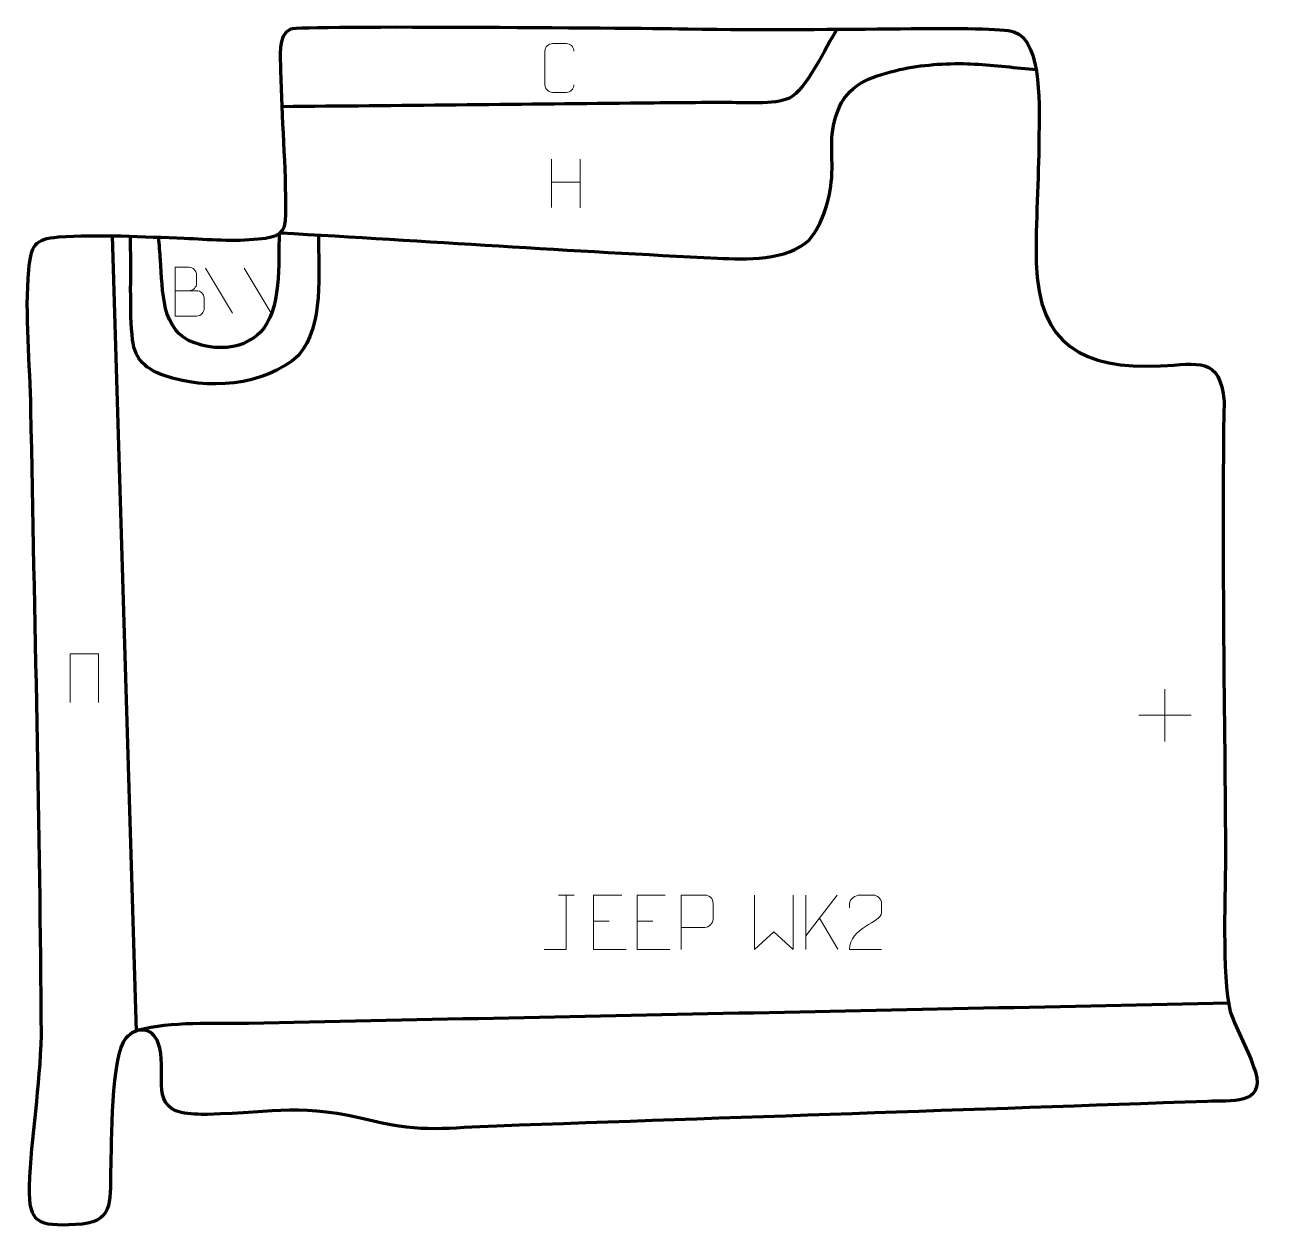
# Model space of a CAD drawing. Header units: millimetres. Extents: x 1085 to 1654, y -17 to 534.
import ezdxf

# ---------------------------------------------------------------- set-up
doc = ezdxf.new("R2010")
doc.units = ezdxf.units.MM
doc.header["$MEASUREMENT"] = 0
doc.layers.add('layer 2', color=7, linetype='Continuous')
doc.layers.add('layer 3', color=7, linetype='Continuous')

msp = doc.modelspace()

# ---------------------------------------------------------------- linework, layer by layer
at = {"layer": 'layer 2', "color": 142, "lineweight": 158}
for points, knots in [([(1457.6684, 531.9632), (1452.7455, 524.0221), (1443.7326, 504.3248), (1435.9275, 500.4129), (1435.9275, 500.4129), (1429.3518, 497.1172), (1414.418, 498.4101), (1406.5013, 498.374), (1406.5013, 498.374), (1391.9875, 498.3078), (1377.4668, 498.1822), (1362.9534, 498.0353), (1362.9534, 498.0353), (1309.7721, 497.4405), (1256.5898, 496.9456), (1203.4077, 496.4265)], [0, 0, 0, 0, 0.2, 0.2, 0.2, 0.2, 0.4, 0.4, 0.4, 0.4, 0.6, 0.6, 0.6, 0.6, 1, 1, 1, 1]), ([(1202.5778, 438.6455), (1269.3835, 434.7559), (1336.1463, 430.2219), (1402.9916, 427.0258), (1402.9916, 427.0258), (1415.9992, 426.4063), (1434.8177, 425.7863), (1444.917, 435.2772), (1444.917, 435.2772), (1451.3095, 442.638), (1454.4487, 454.1954), (1455.3425, 463.7346), (1455.3425, 463.7346), (1456.0605, 476.2371), (1453.5512, 483.96), (1458.8224, 496.3547), (1458.8224, 496.3547), (1463.997, 507.7055), (1475.314, 510.8518), (1486.4619, 513.4528), (1486.4619, 513.4528), (1496.4491, 515.6757), (1507.3249, 516.4436), (1517.5429, 516.1405), (1517.5429, 516.1405), (1517.5429, 516.1405), (1518.9668, 516.0983), (1518.9668, 516.0983), (1518.9668, 516.0983), (1528.4726, 515.64), (1538.0183, 514.4745), (1547.5064, 513.6382), (1547.5064, 513.6382), (1547.5064, 513.6382), (1548.9895, 513.5181), (1548.9895, 513.5181)], [0, 0, 0, 0, 0.1, 0.1, 0.1, 0.1, 0.2, 0.2, 0.2, 0.2, 0.3, 0.3, 0.3, 0.3, 0.4, 0.4, 0.4, 0.4, 0.5, 0.5, 0.5, 0.5, 0.6, 0.6, 0.6, 0.6, 0.7, 0.7, 0.7, 0.7, 0.8, 0.8, 0.8, 0.8, 1, 1, 1, 1]), ([(1202.0416, 438.2179), (1201.6612, 425.274), (1203.1641, 402.7778), (1193.4779, 393.1191), (1193.4779, 393.1191), (1185.6989, 385.3622), (1174.75, 384.5115), (1164.7247, 387.6483), (1164.7247, 387.6483), (1164.7247, 387.6483), (1163.2616, 388.1061), (1163.2616, 388.1061), (1163.2616, 388.1061), (1147.6589, 393.7456), (1148.7053, 412.1255), (1147.6688, 426.0896), (1147.6688, 426.0896), (1147.3742, 429.5916), (1147.078, 433.0935), (1146.7828, 436.5954)], [0, 0, 0, 0, 0.16666667, 0.16666667, 0.16666667, 0.16666667, 0.33333333, 0.33333333, 0.33333333, 0.33333333, 0.5, 0.5, 0.5, 0.5, 0.66666667, 0.66666667, 0.66666667, 0.66666667, 1, 1, 1, 1]), ([(1220.067, 437.6303), (1219.881, 420.5079), (1222.7874, 396.1283), (1210.8984, 382.3238), (1210.8984, 382.3238), (1194.9276, 368.0622), (1168.8969, 366.4325), (1149.39, 373.1291), (1149.39, 373.1291), (1138.9942, 376.6978), (1135.7324, 382.4011), (1134.8509, 389.5312), (1134.8509, 389.5312), (1133.3081, 402.0098), (1134.3695, 423.1832), (1133.8259, 437.0505)], [0, 0, 0, 0, 0.2, 0.2, 0.2, 0.2, 0.4, 0.4, 0.4, 0.4, 0.6, 0.6, 0.6, 0.6, 1, 1, 1, 1]), ([(1637.2063, 85.3127), (1487.4465, 82.2331), (1337.6868, 79.1534), (1187.927, 76.0738), (1187.927, 76.0738), (1172.9864, 75.8381), (1151.6392, 76.9805), (1137.6356, 72.932)], [0, 0, 0, 0, 0.33333333, 0.33333333, 0.33333333, 0.33333333, 1, 1, 1, 1])]:
    msp.add_open_spline(points, degree=3, knots=knots, dxfattribs=at)
at = {"layer": 'layer 2', "color": 250, "lineweight": 9}
for points, knots in [([(1337.1867, 506.4391), (1337.0615, 504.3581), (1335.5593, 503.0329), (1333.6356, 503.0232), (1333.6356, 503.0232), (1331.547, 503.0235), (1329.4584, 503.0235), (1327.3701, 503.0232), (1327.3701, 503.0232), (1325.6459, 502.9288), (1323.8795, 504.6167), (1323.8895, 506.4235), (1323.8895, 506.4235), (1323.8899, 511.5917), (1323.8899, 516.7594), (1323.8895, 521.9268), (1323.8895, 521.9268), (1323.8933, 523.8419), (1325.4578, 525.3818), (1327.3857, 525.3697), (1327.3857, 525.3697), (1329.4687, 525.3697), (1331.5522, 525.3697), (1333.6356, 525.3697), (1333.6356, 525.3697), (1335.3791, 525.4015), (1337.1628, 524.0656), (1337.1867, 521.8822)], [0, 0, 0, 0, 0.125, 0.125, 0.125, 0.125, 0.25, 0.25, 0.25, 0.25, 0.375, 0.375, 0.375, 0.375, 0.5, 0.5, 0.5, 0.5, 0.625, 0.625, 0.625, 0.625, 0.75, 0.75, 0.75, 0.75, 1, 1, 1, 1]), ([(1154.3841, 412.0815), (1157.6431, 412.0819), (1160.9025, 412.0819), (1164.1622, 412.0815), (1164.1622, 412.0815), (1165.9315, 412.066), (1167.6544, 410.511), (1167.6544, 408.6752), (1167.6544, 408.6752), (1167.6541, 407.6644), (1167.6541, 404.9331), (1167.6544, 403.922), (1167.6544, 403.922), (1167.6703, 402.2579), (1166.289, 400.4541), (1164.2096, 400.4693), (1164.2096, 400.4693), (1160.9496, 400.4696), (1157.6899, 400.4696), (1154.4306, 400.4693), (1154.4306, 400.4693), (1154.4306, 407.9197), (1154.4306, 415.3698), (1154.4306, 422.8196), (1154.4306, 422.8196), (1156.5567, 422.8196), (1158.6831, 422.8196), (1160.8096, 422.8196), (1160.8096, 422.8196), (1162.3151, 422.8354), (1164.1931, 421.1242), (1164.209, 419.3665), (1164.209, 419.3665), (1164.2086, 417.5159), (1164.2086, 417.3852), (1164.209, 415.5343), (1164.209, 415.5343), (1164.2244, 413.6837), (1162.5635, 412.066), (1160.7631, 412.0815)], [0, 0, 0, 0, 0.09090909, 0.09090909, 0.09090909, 0.09090909, 0.18181818, 0.18181818, 0.18181818, 0.18181818, 0.27272727, 0.27272727, 0.27272727, 0.27272727, 0.36363636, 0.36363636, 0.36363636, 0.36363636, 0.45454545, 0.45454545, 0.45454545, 0.45454545, 0.54545455, 0.54545455, 0.54545455, 0.54545455, 0.63636364, 0.63636364, 0.63636364, 0.63636364, 0.72727273, 0.72727273, 0.72727273, 0.72727273, 0.81818182, 0.81818182, 0.81818182, 0.81818182, 1, 1, 1, 1]), ([(1106.1812, 223.1564), (1106.1812, 223.1564), (1106.1812, 245.5067), (1106.1812, 245.5067), (1106.1812, 245.5067), (1106.1812, 245.5067), (1119.2995, 245.5067), (1119.2995, 245.5067), (1119.2995, 245.5067), (1119.2995, 245.5067), (1119.2995, 223.1564), (1119.2995, 223.1564)], [0, 0, 0, 0, 0.25, 0.25, 0.25, 0.25, 0.5, 0.5, 0.5, 0.5, 1, 1, 1, 1]), ([(1323.5889, 109.9555), (1323.5889, 109.9555), (1333.6109, 109.9555), (1333.6109, 109.9555), (1333.6109, 109.9555), (1333.6109, 109.9555), (1333.6109, 134.9091), (1333.6109, 134.9091)], [0, 0, 0, 0, 0.33333333, 0.33333333, 0.33333333, 0.33333333, 1, 1, 1, 1]), ([(1359.0519, 134.9091), (1359.0519, 134.9091), (1346.178, 134.9091), (1346.178, 134.9091), (1346.178, 134.9091), (1346.178, 134.9091), (1346.178, 109.9555), (1346.178, 109.9555), (1346.178, 109.9555), (1346.178, 109.9555), (1361.0438, 109.9555), (1361.0438, 109.9555)], [0, 0, 0, 0, 0.25, 0.25, 0.25, 0.25, 0.5, 0.5, 0.5, 0.5, 1, 1, 1, 1]), ([(1379.0519, 134.9091), (1379.0519, 134.9091), (1366.178, 134.9091), (1366.178, 134.9091), (1366.178, 134.9091), (1366.178, 134.9091), (1366.178, 109.9555), (1366.178, 109.9555), (1366.178, 109.9555), (1366.178, 109.9555), (1381.0438, 109.9555), (1381.0438, 109.9555)], [0, 0, 0, 0, 0.25, 0.25, 0.25, 0.25, 0.5, 0.5, 0.5, 0.5, 1, 1, 1, 1]), ([(1386.2788, 109.9555), (1386.2788, 109.9555), (1386.2788, 134.9091), (1386.2788, 134.9091), (1386.2788, 134.9091), (1389.8738, 134.9091), (1393.4691, 134.9091), (1397.0645, 134.9091), (1397.0645, 134.9091), (1399.3897, 134.8712), (1400.9471, 133.3811), (1400.9429, 131.015), (1400.9429, 131.015), (1400.9425, 128.9793), (1400.9425, 125.92), (1400.9429, 123.884), (1400.9429, 123.884), (1400.9364, 122.0086), (1399.1242, 120.0667), (1397.1146, 120.0476), (1397.1146, 120.0476), (1397.1146, 120.0476), (1386.2788, 120.0476), (1386.2788, 120.0476)], [0, 0, 0, 0, 0.14285714, 0.14285714, 0.14285714, 0.14285714, 0.28571429, 0.28571429, 0.28571429, 0.28571429, 0.42857143, 0.42857143, 0.42857143, 0.42857143, 0.57142857, 0.57142857, 0.57142857, 0.57142857, 0.71428571, 0.71428571, 0.71428571, 0.71428571, 1, 1, 1, 1]), ([(1419.978, 134.9327), (1419.978, 134.9327), (1419.978, 109.9747), (1419.978, 109.9747), (1419.978, 109.9747), (1419.978, 109.9747), (1428.8207, 118.0394), (1428.8207, 118.0394), (1428.8207, 118.0394), (1428.8207, 118.0394), (1437.6631, 109.9753), (1437.6631, 109.9753), (1437.6631, 109.9753), (1437.6631, 109.9753), (1437.6631, 134.9327), (1437.6631, 134.9327)], [0, 0, 0, 0, 0.2, 0.2, 0.2, 0.2, 0.4, 0.4, 0.4, 0.4, 0.6, 0.6, 0.6, 0.6, 1, 1, 1, 1]), ([(1478.192, 109.9666), (1473.2776, 109.9669), (1468.3632, 109.9669), (1463.4491, 109.9666), (1463.4491, 109.9666), (1463.4491, 119.8989), (1478.1001, 122.5401), (1478.192, 126.8504), (1478.192, 126.8504), (1478.1917, 128.2745), (1478.1917, 129.6982), (1478.192, 131.1215), (1478.192, 131.1215), (1478.1751, 133.1986), (1476.0523, 134.9234), (1474.3813, 134.9407), (1474.3813, 134.9407), (1472.3081, 134.9403), (1470.2352, 134.9403), (1468.1628, 134.9407), (1468.1628, 134.9407), (1466.3407, 134.9572), (1463.516, 133.1651), (1463.4491, 131.0715), (1463.4491, 131.0715), (1463.4491, 131.0715), (1463.4491, 129.0167), (1463.4491, 129.0167)], [0, 0, 0, 0, 0.125, 0.125, 0.125, 0.125, 0.25, 0.25, 0.25, 0.25, 0.375, 0.375, 0.375, 0.375, 0.5, 0.5, 0.5, 0.5, 0.625, 0.625, 0.625, 0.625, 0.75, 0.75, 0.75, 0.75, 1, 1, 1, 1])]:
    msp.add_open_spline(points, degree=3, knots=knots, dxfattribs=at)
for points in [[(1326.8375, 472.4495), (1326.8375, 472.4495), (1326.8375, 450.2568), (1326.8375, 450.2568)], [(1339.9532, 472.4495), (1339.9532, 472.4495), (1339.9532, 450.0992), (1339.9532, 450.0992)], [(1326.855, 461.8071), (1326.855, 461.8071), (1339.9532, 461.8071), (1339.9532, 461.8071)], [(1168.2301, 422.3537), (1168.2301, 422.3537), (1180.5944, 401.8094), (1180.5944, 401.8094)], [(1185.96, 422.3537), (1185.96, 422.3537), (1198.3243, 401.8094), (1198.3243, 401.8094)], [(1608.0406, 229.3872), (1608.0406, 229.3872), (1608.0406, 205.4093), (1608.0406, 205.4093)], [(1596.0517, 217.3982), (1596.0517, 217.3982), (1620.0296, 217.3982), (1620.0296, 217.3982)], [(1330.0268, 134.9091), (1330.0268, 134.9091), (1337.195, 134.9091), (1337.195, 134.9091)], [(1443.4698, 134.9305), (1443.4698, 134.9305), (1443.4698, 109.9769), (1443.4698, 109.9769)], [(1457.846, 134.9305), (1457.846, 134.9305), (1443.4698, 116.2908), (1443.4698, 116.2908)], [(1346.178, 123.0294), (1346.178, 123.0294), (1353.3461, 123.0294), (1353.3461, 123.0294)], [(1366.178, 123.0294), (1366.178, 123.0294), (1373.3461, 123.0294), (1373.3461, 123.0294)], [(1458.1713, 110.0727), (1458.1713, 110.0727), (1449.7008, 124.3863), (1449.7008, 124.3863)]]:
    msp.add_open_spline(points, degree=3, dxfattribs=at)
at = {"layer": 'layer 2', "color": 142, "lineweight": 158}
msp.add_open_spline([(1136.5733, 72.5774), (1136.5733, 72.5774), (1125.6259, 437.2424), (1125.6259, 437.2424)], degree=3, dxfattribs=at)
at = {"layer": 'layer 3', "color": 242, "lineweight": 158}
msp.add_open_spline([(1158.5639, 436.1675), (1140.3325, 436.7472), (1118.7805, 438.0617), (1100.8603, 436.7112), (1100.8603, 436.7112), (1089.8277, 435.7356), (1088.3755, 433.0376), (1087.2522, 421.5401), (1087.2522, 421.5401), (1085.4439, 401.4845), (1087.9114, 378.0318), (1088.2695, 357.4697), (1088.2695, 357.4697), (1089.9317, 261.9931), (1092.5331, 166.2099), (1093.0324, 70.7516), (1093.0324, 70.7516), (1092.5777, 47.2226), (1088.3815, 24.388), (1087.6017, 1.29), (1087.6017, 1.29), (1087.2495, -16.0324), (1091.7885, -16.9222), (1108.6148, -16.2094), (1108.6148, -16.2094), (1126.3204, -15.4594), (1124.4019, -6.3287), (1124.7971, 8.5215), (1124.7971, 8.5215), (1125.1132, 20.284), (1124.8556, 61.8328), (1131.7882, 69.3198), (1131.7882, 69.3198), (1136.6171, 74.5348), (1143.8193, 74.7111), (1146.6259, 66.981), (1146.6259, 66.981), (1150.9978, 54.9392), (1142.6098, 38.515), (1157.1578, 35.2453), (1157.1578, 35.2453), (1161.016, 34.3782), (1165.305, 34.3513), (1169.2416, 34.3177), (1169.2416, 34.3177), (1201.8209, 35.2633), (1211.6687, 39.6901), (1245.2854, 31.2256), (1245.2854, 31.2256), (1267.3968, 25.8086), (1279.7217, 28.2345), (1301.8647, 29.0088), (1301.8647, 29.0088), (1410.4416, 32.8019), (1519.0205, 36.499), (1627.5968, 40.3227), (1627.5968, 40.3227), (1637.8577, 40.684), (1654.0265, 38.5131), (1649.5085, 53.8574), (1649.5085, 53.8574), (1646.3454, 64.0522), (1641.2003, 72.1396), (1637.9816, 81.5453), (1637.9816, 81.5453), (1633.9006, 97.7564), (1635.9692, 137.3672), (1635.8448, 156.3177), (1635.8448, 156.3177), (1635.3919, 224.4455), (1634.0642, 293.2074), (1635.1701, 361.2681), (1635.1701, 361.2681), (1633.3902, 382.2039), (1623.3465, 378.4254), (1606.093, 377.5423), (1606.093, 377.5423), (1570.6651, 376.1727), (1550.1144, 386.7771), (1549.0904, 424.8965), (1549.0904, 424.8965), (1548.6985, 443.4073), (1550.2217, 463.0025), (1550.2759, 481.7848), (1550.2759, 481.7848), (1550.4046, 493.2842), (1552.3337, 526.5464), (1538.8038, 530.8241), (1538.8038, 530.8241), (1528.7377, 534.0067), (1459.9575, 530.9083), (1389.4069, 532.1449), (1389.4069, 532.1449), (1376.0668, 532.3787), (1211.3697, 533.9438), (1207.3245, 532.1438), (1207.3245, 532.1438), (1201.2363, 529.4346), (1202.7388, 518.7485), (1202.8074, 513.023), (1202.8074, 513.023), (1203.3022, 491.2039), (1205.2668, 469.1843), (1205.1439, 447.2631), (1205.1439, 447.2631), (1205.0915, 437.9016), (1201.7836, 436.7958), (1192.4891, 435.8288), (1192.4891, 435.8288), (1181.5572, 434.6913), (1169.5725, 435.5903), (1158.5639, 436.1675)], degree=3, knots=[0, 0, 0, 0, 0.03448276, 0.03448276, 0.03448276, 0.03448276, 0.06896552, 0.06896552, 0.06896552, 0.06896552, 0.10344828, 0.10344828, 0.10344828, 0.10344828, 0.13793103, 0.13793103, 0.13793103, 0.13793103, 0.17241379, 0.17241379, 0.17241379, 0.17241379, 0.20689655, 0.20689655, 0.20689655, 0.20689655, 0.24137931, 0.24137931, 0.24137931, 0.24137931, 0.27586207, 0.27586207, 0.27586207, 0.27586207, 0.31034483, 0.31034483, 0.31034483, 0.31034483, 0.34482759, 0.34482759, 0.34482759, 0.34482759, 0.37931034, 0.37931034, 0.37931034, 0.37931034, 0.4137931, 0.4137931, 0.4137931, 0.4137931, 0.44827586, 0.44827586, 0.44827586, 0.44827586, 0.48275862, 0.48275862, 0.48275862, 0.48275862, 0.51724138, 0.51724138, 0.51724138, 0.51724138, 0.55172414, 0.55172414, 0.55172414, 0.55172414, 0.5862069, 0.5862069, 0.5862069, 0.5862069, 0.62068966, 0.62068966, 0.62068966, 0.62068966, 0.65517241, 0.65517241, 0.65517241, 0.65517241, 0.68965517, 0.68965517, 0.68965517, 0.68965517, 0.72413793, 0.72413793, 0.72413793, 0.72413793, 0.75862069, 0.75862069, 0.75862069, 0.75862069, 0.79310345, 0.79310345, 0.79310345, 0.79310345, 0.82758621, 0.82758621, 0.82758621, 0.82758621, 0.86206897, 0.86206897, 0.86206897, 0.86206897, 0.89655172, 0.89655172, 0.89655172, 0.89655172, 0.93103448, 0.93103448, 0.93103448, 0.93103448, 1, 1, 1, 1], dxfattribs=at)

doc.saveas('drawing.dxf')
